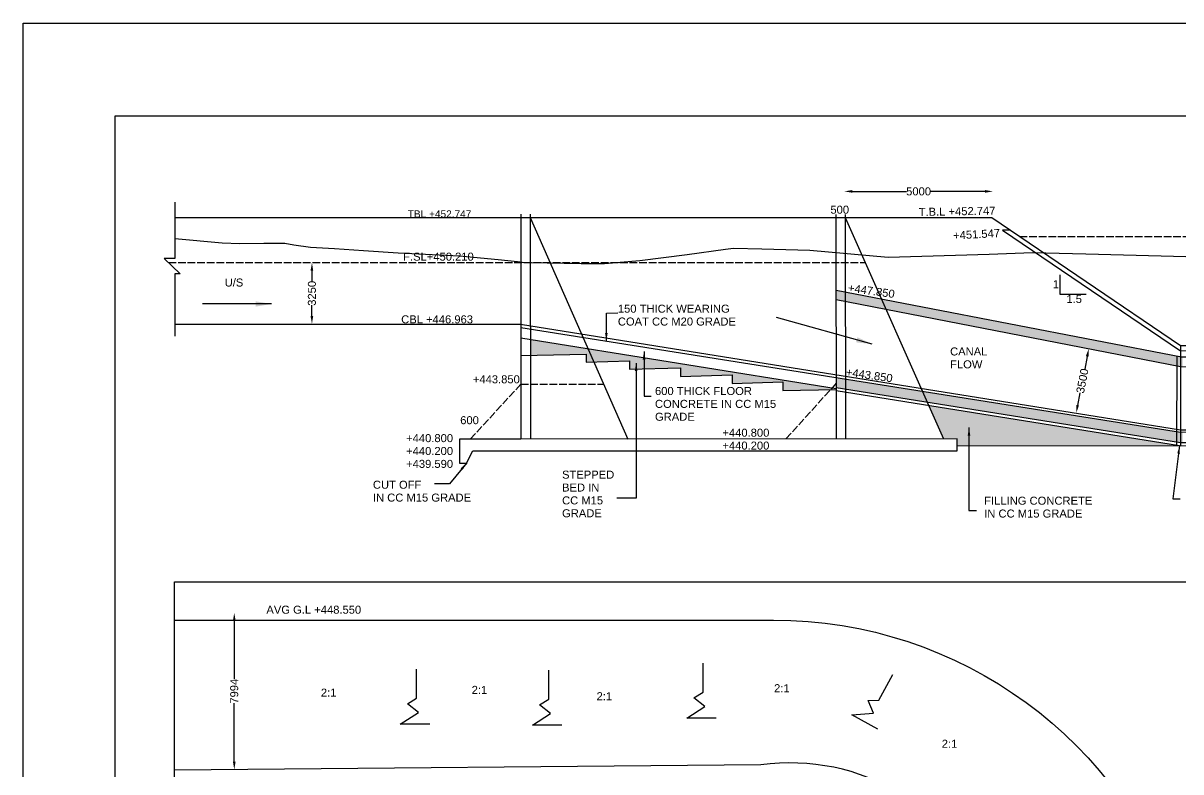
# Model space of a CAD drawing. Header units: millimetres. Extents: x 5124 to 2118060, y 2311 to 45645147.
# Drawn here: x 2058380 to 2072840, y 45635803 to 45645147 of the extents above; entities that cross this region are included whole.
import ezdxf

# ---------------------------------------------------------------- set-up
doc = ezdxf.new("R2010")
doc.units = ezdxf.units.MM
doc.header["$MEASUREMENT"] = 0
doc.linetypes.add('ACAD_ISO02W100', pattern=[15, 12, -3])
for name, color, linetype in [('DIMENSIONS', 7, 'Continuous'), ('DRAWING', 2, 'Continuous'), ('TEXT', 7, 'Continuous')]:
    doc.layers.add(name, color=color, linetype=linetype)
doc.styles.get("Standard").update_dxf_attribs({"font": 'arial.ttf', "height": 100})
doc.dimstyles.get("Standard").update_dxf_attribs({"dimtxt": 100, "dimasz": 100, "dimexe": 0.18, "dimexo": 0.0625, "dimgap": 0.09, "dimtad": 0, "dimdec": 0, "dimzin": 0, "dimdsep": 46, "dimtxsty": 'Standard', "dimcen": 0.09, "dimse1": 1, "dimse2": 1, "dimadec": 0, "dimazin": 0, "dimtfac": 1, "dimtdec": 0, "dimtofl": 0, "dimtmove": 0, "dimatfit": 3, "dimfxl": 1, "dimtolj": 1, "dimtzin": 0, "dimarcsym": 0})

# ---------------------------------------------------------------- blocks, each defined once
blk = doc.blocks.new('*D103')
at = {"layer": 'Defpoints', "color": 0, "transparency": 16777216}
for p in [(2068636, 45643079), (2070493, 45643079), (2070493, 45643047)]:
    blk.add_point(p, dxfattribs=at)
at = {"layer": 'DIMENSIONS', "color": 0, "lineweight": -2, "transparency": 16777216}
for p, q in [((2068736, 45643047), (2069415, 45643047)), ((2070393, 45643047), (2069713, 45643047))]:
    blk.add_line(p, q, dxfattribs=at)
at = {"layer": 'DIMENSIONS', "color": 0, "transparency": 16777216}
for points in [[(2068736, 45643064), (2068736, 45643031), (2068636, 45643047)], [(2070393, 45643064), (2070393, 45643031), (2070493, 45643047)]]:
    blk.add_solid(points, dxfattribs=at)
at = {"layer": 'DIMENSIONS', "color": 0, "transparency": 16777216, "insert": (2069564, 45643047), "char_height": 100, "attachment_point": 5}
blk.add_mtext('\\A1;5000', dxfattribs=at)
blk = doc.blocks.new('*D104')
at = {"layer": 'Defpoints', "color": 0, "transparency": 16777216}
for p in [(2062020, 45642158), (2061987, 45641392), (2062020, 45641392)]:
    blk.add_point(p, dxfattribs=at)
at = {"layer": 'DIMENSIONS', "color": 0, "lineweight": -2, "transparency": 16777216}
for p, q in [((2061987, 45642058), (2061987, 45641924)), ((2061987, 45641492), (2061987, 45641626))]:
    blk.add_line(p, q, dxfattribs=at)
at = {"layer": 'DIMENSIONS', "color": 0, "transparency": 16777216}
for points in [[(2061970, 45642058), (2062003, 45642058), (2061987, 45642158)], [(2061970, 45641492), (2062003, 45641492), (2061987, 45641392)]]:
    blk.add_solid(points, dxfattribs=at)
at = {"layer": 'DIMENSIONS', "color": 0, "transparency": 16777216, "insert": (2061987, 45641775), "char_height": 100, "attachment_point": 5, "rotation": 90}
blk.add_mtext('\\A1;3250', dxfattribs=at)
blk = doc.blocks.new('*D108')
at = {"layer": 'Defpoints', "color": 0, "transparency": 16777216}
for p in [(2061102, 45637787), (2061017, 45635830), (2061120, 45635830)]:
    blk.add_point(p, dxfattribs=at)
at = {"layer": 'DIMENSIONS', "color": 0, "lineweight": -2, "transparency": 16777216}
for p, q in [((2061017, 45637687), (2061017, 45636958)), ((2061017, 45635930), (2061017, 45636660))]:
    blk.add_line(p, q, dxfattribs=at)
at = {"layer": 'DIMENSIONS', "color": 0, "transparency": 16777216}
for points in [[(2061000, 45637687), (2061034, 45637687), (2061017, 45637787)], [(2061000, 45635930), (2061034, 45635930), (2061017, 45635830)]]:
    blk.add_solid(points, dxfattribs=at)
at = {"layer": 'DIMENSIONS', "color": 0, "transparency": 16777216, "insert": (2061017, 45636809), "char_height": 100, "attachment_point": 5, "rotation": 90}
blk.add_mtext('\\A1;7994', dxfattribs=at)
blk = doc.blocks.new('*D215')
at = {"layer": 'Defpoints', "color": 0, "transparency": 16777216}
for p in [(2071688, 45641085), (2071689, 45641085), (2071531, 45640279)]:
    blk.add_point(p, dxfattribs=at)
at = {"layer": 'DIMENSIONS', "color": 0, "lineweight": -2, "transparency": 16777216}
for p, q in [((2071670, 45640986), (2071639, 45640828)), ((2071551, 45640377), (2071582, 45640535))]:
    blk.add_line(p, q, dxfattribs=at)
at = {"layer": 'DIMENSIONS', "color": 0, "transparency": 16777216}
for points in [[(2071653, 45640990), (2071686, 45640983), (2071689, 45641085)], [(2071535, 45640381), (2071567, 45640374), (2071532, 45640279)]]:
    blk.add_solid(points, dxfattribs=at)
at = {"layer": 'DIMENSIONS', "color": 0, "transparency": 16777216, "insert": (2071610, 45640682), "char_height": 100, "attachment_point": 5, "rotation": 78.9668}
blk.add_mtext('\\A1;3500', dxfattribs=at)

msp = doc.modelspace()

# ---------------------------------------------------------------- hatches: boundary and pattern name
at = {"layer": 'DRAWING'}
h = msp.add_hatch(dxfattribs=at)
h.set_pattern_fill('AR-SAND', color=0, scale=25, style=0)
h.set_pattern_definition([(37.5, (0, 0), (-1.574833953, 48.170594225), [0, -38, 0, -42.5, 0, -40.625]), (7.5, (0, 0), (44.24441763, 70.55365163), [0, -20.5, 0, -34.25, 0, -13.125]), (327.5, (-30.75, 0), (77.853546544, 0.14147634), [0, -12.5, 0, -45, 0, -58.75]), (317.5, (-30.75, 0), (75.15316511, 21.94188912), [0, -6.25, 0, -29.5, 0, -33.75])])
h.paths.add_polyline_path([(2068647.8, 45641793.4), (2068533.2, 45641815.6), (2068533.3, 45641699.8), (2068648, 45641677.4)])
h.paths.add_polyline_path([(2068647.8, 45641793.4), (2068648, 45641677.4), (2069155.1, 45641578.6), (2069098.2, 45641706.2)])
h.paths.add_polyline_path([(2069098.2, 45641706.2), (2069155.1, 45641578.6), (2072792.4, 45640869.3), (2072792.6, 45640991.4)])
h.paths.add_polyline_path([(2072834.2, 45640983.4), (2072792.6, 45640991.4), (2072792.4, 45640869.3), (2072834.2, 45640861.2)])
h.paths.add_polyline_path([(2072864, 45640981), (2072846.4, 45640981), (2072834.2, 45640983.4), (2072834.2, 45640861.2), (2072863.8, 45640861.2)])
h = msp.add_hatch(dxfattribs=at)
h.set_pattern_fill('AR-CONC', color=0, scale=25, style=0)
h.set_pattern_definition([(50, (0, 0), (179.31504565, -15.68803375), [18.75, -206.25]), (355, (0, 0), (-34.6878334, 188.0480334), [15, -165]), (100.4514, (14.94, -1.3), (144.6273454, 172.3598855), [15.9350475, -175.285528]), (46.1842, (0, 50), (266.8102622, -41.3797536), [28.125, -309.375]), (96.6356, (22.23, 46.55), (233.6656764, 243.5294677), [23.902572, -262.92825]), (351.1842, (0, 50), (233.6654863, 243.5296502), [22.5, -247.5]), (21, (25, 37.5), (149.22676303, -100.65472267), [18.75, -206.25]), (326, (25, 37.5), (60.828833, 181.28751126), [15, -165]), (71.4514, (37.44, 29.11), (210.05565715, 80.6326242), [15.9350475, -175.285528]), (37.5, (0, 0), (3.03996383, 83.22346346), [0, -163, 0, -167.5, 0, -165.625]), (7.5, (0, 0), (65.76738436, 98.60292797), [0, -95.5, 0, -159.25, 0, -63.125]), (327.5, (-55.75, 0), (133.45560904, -5.63871793), [0, -62.5, 0, -195, 0, -258.75]), (317.5, (-80.75, 0), (145.79654234, 25.02624558), [0, -81.25, 0, -129.5, 0, -183.75])])
h.paths.add_polyline_path([(2064714.2, 45641198.3), (2064714.5, 45641002), (2065413.4, 45641017.7), (2065413.4, 45640914.4), (2065508.4, 45640917.4), (2065435.4, 45641082.7)])
h.paths.add_polyline_path([(2065435.4, 45641082.7), (2065508.4, 45640917.4), (2065953.2, 45640931.6), (2065953.2, 45640826.6), (2066591.1, 45640846.2), (2066591.1, 45640738.6), (2067235.8, 45640755.8), (2067235.8, 45640649.9), (2067869.4, 45640668.7), (2067869.4, 45640562.9), (2068465.7, 45640575.3), (2068482.8, 45640594.2)])
h.paths.add_polyline_path([(2068649.3, 45640705.8), (2068534.7, 45640724.1), (2068534.8, 45640599.5), (2068649.5, 45640581.1)])
h.paths.add_polyline_path([(2068649.3, 45640705.8), (2068649.5, 45640581.1), (2069672.2, 45640417.5), (2069611.9, 45640552.9)])
h.paths.add_polyline_path([(2069611.9, 45640552.9), (2069672.2, 45640417.5), (2072791, 45639918.5), (2072791.2, 45640047.8)])
h.paths.add_polyline_path([(2069690.3, 45640377), (2069875.9, 45639960.1), (2070043.8, 45639960.3), (2070043.8, 45639874.5), (2072823.4, 45639874)])
h.paths.add_polyline_path([(2072834, 45640041), (2072791.2, 45640047.8), (2072791, 45639918.5), (2072834, 45639911.6)])
h.paths.add_polyline_path([(2072862.6, 45640040.5), (2072837.1, 45640040.5), (2072834, 45640041), (2072834, 45639911.6), (2072834.6, 45639911.5), (2072862.4, 45639911.5)])

# ---------------------------------------------------------------- linework, layer by layer
at = {"layer": 'DIMENSIONS'}
msp.add_lwpolyline([(2118059.9, 45603522.8), (2058380.1, 45603522.8), (2058380.1, 45645146.9), (2118059.9, 45645146.9)], close=True, dxfattribs=at)
at = {"layer": 'DIMENSIONS', "color": 0}
msp.add_lwpolyline([(2071329.3, 45642003.9), (2071329.3, 45641762.8), (2071658.9, 45641762.8)], dxfattribs=at)
at = {"layer": 'DRAWING', "color": 0}
msp.add_lwpolyline([(2059530.4, 45643990.6), (2116910.2, 45643990.6), (2116910.2, 45604666.8), (2059530.4, 45604666.8)], close=True, dxfattribs=at)
for points in [[(2060274.9, 45642913), (2060274.9, 45642208.3), (2060141.6, 45642208.3), (2060342.9, 45642016.5), (2060274.9, 45642016.5), (2060274.9, 45641238.8)], [(2060274.9, 45642720.5), (2070477, 45642720.5), (2072834.2, 45641121.9), (2098515.8, 45641121.9), (2100887.7, 45642701.7), (2109380.1, 45642701.7)], [(2064594.5, 45642762.6), (2064594.5, 45639952.8), (2063829.3, 45639952.8), (2063829.3, 45639656.2), (2063919.5, 45639656.2), (2063997.6, 45639810.6), (2070043.8, 45639810.6), (2070043.8, 45639960.3), (2064594.5, 45639952.8)], [(2064712.1, 45642761.3), (2064715.9, 45639953)], [(2064712.1, 45642720.5), (2065933.6, 45639954.6)], [(2068531.8, 45642758.4), (2068535.7, 45639958.2)], [(2068533.2, 45641815.6), (2072846.4, 45640981), (2098531.1, 45640981), (2102921.5, 45641903.5), (2102921.5, 45642701.7)], [(2068646.5, 45642758.5), (2068650.3, 45639958.4)], [(2068646.5, 45642720.5), (2069875.9, 45639960.1)], [(2070707.4, 45642564.2), (2070610, 45642564.2), (2072834.2, 45641058.8), (2098515.9, 45641064), (2100742.5, 45642545.9), (2100653.2, 45642545.5)], [(2060274.9, 45642457.5), (2060863.7, 45642405.7), (2061085.9, 45642397.9), (2061384.8, 45642400.5), (2061649.9, 45642400.5), (2061759.3, 45642379), (2061970.9, 45642349.9), (2062268.2, 45642333.5), (2062629, 45642308.9), (2063065, 45642281.5), (2063831.1, 45642245), (2064314.8, 45642197.9), (2064555.6, 45642173.4), (2064640.7, 45642157.8), (2064712.9, 45642157.9), (2065348.1, 45642147), (2065641.9, 45642148.8), (2066083.1, 45642185.5), (2066671.8, 45642261.6), (2067154.4, 45642327.5), (2067251, 45642338.9), (2067604.4, 45642329.8), (2068207.3, 45642314.2), (2069183.7, 45642225.3), (2070445.1, 45642261.9), (2070986.3, 45642282.7), (2071652.4, 45642270), (2072593.2, 45642244.6), (2073671.1, 45642215.6)], [(2068533.3, 45641699.8), (2072834.2, 45640861.2), (2098516.2, 45640857.9), (2102921.5, 45641786.4)], [(2060274.9, 45641391.8), (2064591.3, 45641391.8), (2072834.5, 45640070.4), (2098525.6, 45640070.4), (2105826.1, 45641322), (2109380.1, 45641322)], [(2064594.5, 45641350.1), (2072837.1, 45640040.5), (2098530.1, 45640045.3), (2105827.1, 45641280), (2105827.1, 45641322)], [(2064594.5, 45641217.5), (2068534.8, 45640585.8)], [(2068534.8, 45640599.5), (2072834.6, 45639911.5), (2098522.4, 45639911.5), (2102920.6, 45640653.3), (2105827.6, 45641156.7), (2105827.1, 45641280)], [(2072834.2, 45641121.9), (2072834, 45639874)], [(2064594.5, 45640999.4), (2065413.4, 45641017.7), (2065413.4, 45640914.4), (2065953.2, 45640931.6), (2065953.2, 45640826.6), (2066591.1, 45640846.2), (2066591.1, 45640738.6), (2067235.8, 45640755.8), (2067235.8, 45640649.9), (2067869.4, 45640668.7), (2067869.4, 45640562.9), (2068534.9, 45640576.7)], [(2072790.9, 45639879.2), (2072792.6, 45640991.4)], [(2068534.9, 45640562.5), (2072823.4, 45639874)], [(2070043.8, 45639874.5), (2101404.6, 45639868.6)], [(2109379.1, 45631295.5), (2109379.1, 45621786.9), (2060269.2, 45621786.9), (2060269.2, 45638175.8), (2109379.1, 45638175.8), (2109379.1, 45631752.1)], [(2067035.9, 45636471.2), (2066668.5, 45636471.2), (2066895.2, 45636619.1), (2066757.5, 45636725.6), (2066872.4, 45636795.7), (2066872.4, 45637158.7)], [(2063458.2, 45636396), (2063090.7, 45636396), (2063317.4, 45636543.9), (2063179.8, 45636650.4), (2063294.7, 45636720.5), (2063294.7, 45637083.5)], [(2065108.8, 45636383.5), (2064741.3, 45636383.5), (2064968, 45636531.4), (2064830.4, 45636637.9), (2064945.3, 45636707.9), (2064945.3, 45637070.9)], [(2069053, 45636335.5), (2068731.6, 45636513.6), (2069001.5, 45636533.1), (2068932.7, 45636693), (2069067.2, 45636698.6), (2069243.1, 45637016.1)]]:
    msp.add_lwpolyline(points, dxfattribs=at)
at = {"layer": 'DRAWING', "color": 0, "linetype": 'ACAD_ISO02W100', "ltscale": 8}
for points in [[(2070825.2, 45642484.4), (2100551, 45642477.5)], [(2060194.6, 45642157.8), (2068897.1, 45642157.8)], [(2063964.8, 45639952.8), (2064594.5, 45640640.6), (2065630.7, 45640640.6)], [(2068534.8, 45640651.7), (2067907.7, 45639957.4)]]:
    msp.add_lwpolyline(points, dxfattribs=at)
at = {"layer": 'DRAWING', "color": 0}
msp.add_lwpolyline([(2060269.2, 45637697.5), (2067752.1, 45637697.5, -0.3265043), (2072846.7, 45633973.7), (2072846.7, 45624252.2), (2070477.2, 45623928), (2070477.2, 45634191.9, 0.3473361), (2067594.8, 45635888.4), (2060269.2, 45635822.9)], format="xyb", dxfattribs=at)

# ---------------------------------------------------------------- texts
at = {"layer": 'TEXT', "color": 0}
for s, height, p in [('TBL +452.747', 90, (2063184.4, 45642720.5)), ('500', 100, (2068462.7, 45642768.9)), ('F.SL+450.210', 100, (2063126.6, 45642182.8)), ('U/S ', 100, (2060897.2, 45641859.7)), ('1', 100, (2071240.4, 45641838.8)), ('150 THICK WEARING ', 100, (2065807.8, 45641533.5)), ('1.5', 100, (2071410.2, 45641654.7)), ('CBL +446.963', 100, (2063101.6, 45641400.2)), ('COAT CC M20 GRADE ', 100, (2065807.8, 45641372.8)), ('CANAL ', 100, (2069957.6, 45640999.5)), ('FLOW ', 100, (2069957.6, 45640838.9)), ('+443.850', 100, (2063997, 45640652.2)), ('600 THICK FLOOR ', 100, (2066271.7, 45640505.8)), ('CONCRETE IN CC M15', 100, (2066271.7, 45640345.2)), ('600', 100, (2063838.9, 45640141.4)), ('GRADE ', 100, (2066271.7, 45640184.6)), ('+440.800', 100, (2067113.7, 45639985.3)), ('+440.800', 100, (2063163.2, 45639917.7)), ('+440.200', 100, (2067113.7, 45639824.7)), ('+440.200', 100, (2063163.2, 45639757.1)), ('+439.590', 100, (2063163.2, 45639596.4)), ('STEPPED', 100, (2065111.1, 45639461.9)), ('CUT OFF', 100, (2062748.4, 45639336.2)), ('BED IN ', 100, (2065111.1, 45639301.2)), ('IN CC M15 GRADE ', 100, (2062748.4, 45639175.5)), ('CC M15 ', 100, (2065111.1, 45639140.6)), ('FILLING CONCRETE ', 100, (2070383.4, 45639136.9)), ('GRADE ', 100, (2065111.1, 45638979.9)), ('IN CC M15 GRADE ', 100, (2070383.4, 45638976.2)), ('AVG G.L +448.550', 100, (2061417.9, 45637776.2)), ('2:1', 100, (2063982.1, 45636775.4)), ('2:1', 100, (2067759.1, 45636796.6)), ('2:1', 100, (2062098.5, 45636741.2)), ('2:1', 100, (2065542, 45636696.4)), ('2:1', 100, (2069853.3, 45636103.3))]:
    msp.add_text(s, height=height, dxfattribs=at).set_placement(p)
for s, rotation, p in [('T.B.L +452.747', 0.99993, (2069565.9, 45642740.2)), ('+451.547', 3, (2069997.6, 45642447.2)), ('+447.850', 352.10035, (2068676.9, 45641796.5)), ('+443.850', 352.10035, (2068651.2, 45640744.9))]:
    msp.add_text(s, height=100, rotation=rotation, dxfattribs=at).set_placement(p)

# ---------------------------------------------------------------- dimensions: what is measured, and where the dimension line sits
at = {"layer": 'DIMENSIONS', "color": 0}
dim = msp.add_linear_dim(base=(2070492.9, 45643047.4), p1=(2068635.6, 45643079), p2=(2070492.9, 45643079), text='5000', dimstyle='Standard', dxfattribs=at)
dim.commit()
dim.dimension.update_dxf_attribs({"geometry": '*D103', "text_midpoint": (2069564.3, 45643047.4)})
for base, p1, p2, text, picture, middle in [((2061986.6, 45641391.8), (2062020.1, 45642157.8), (2062020.1, 45641391.8), '3250', '*D104', (2061986.6, 45641774.8)), ((2061016.9, 45635830.5), (2061102.3, 45637787.3), (2061119.8, 45635830.5), '7994', '*D108', (2061016.9, 45636808.9))]:
    dim = msp.add_linear_dim(base=base, p1=p1, p2=p2, angle=90, text=text, dimstyle='Standard', dxfattribs=at)
    dim.commit()
    dim.dimension.update_dxf_attribs({"geometry": picture, "text_midpoint": middle})
dim = msp.add_aligned_dim(p1=(2071531, 45640279.3), p2=(2071688.1, 45641084.7), distance=-0.7, text='3500', dimstyle='Standard', dxfattribs=at)
dim.commit()
dim.dimension.update_dxf_attribs({"geometry": '*D215', "text_midpoint": (2071610.3, 45640681.9)})

# ---------------------------------------------------------------- leaders
for points, override in [([(2061483.3, 45641642.1), (2060619.4, 45641642.1)], {"dimasz": 200}), ([(2065664.4, 45641180.1), (2065664.4, 45641527.1), (2065807.8, 45641533.5)], {"dimgap": 0.09, "dimtad": 0}), ([(2068985.6, 45641141.3), (2067787.5, 45641472.8)], {"dimasz": 200, "dimgap": 0.09, "dimtad": 0}), ([(2066134.5, 45641048.7), (2066134.5, 45640489.4), (2066223.9, 45640489.4)], {"dimgap": 0.09, "dimtad": 0}), ([(2066035.3, 45640904.2), (2066035.3, 45639219.8), (2065794.6, 45639219.8)], {"dimgap": 0.09, "dimtad": 0}), ([(2070193.5, 45640098.8), (2070193.5, 45639065.1), (2070286.3, 45639065.1)], {"dimgap": 0.09, "dimtad": 0}), ([(2072823.4, 45639874), (2072740.6, 45639210.1), (2072831.1, 45639210.1)], {"dimgap": 0.09, "dimtad": 0}), ([(2063921.3, 45639659), (2063705, 45639396.8), (2063517.5, 45639396.8)], {"dimgap": 0.09, "dimtad": 0})]:
    msp.add_leader(points, dimstyle='Standard', override=override, dxfattribs=at)

doc.saveas('drawing.dxf')
